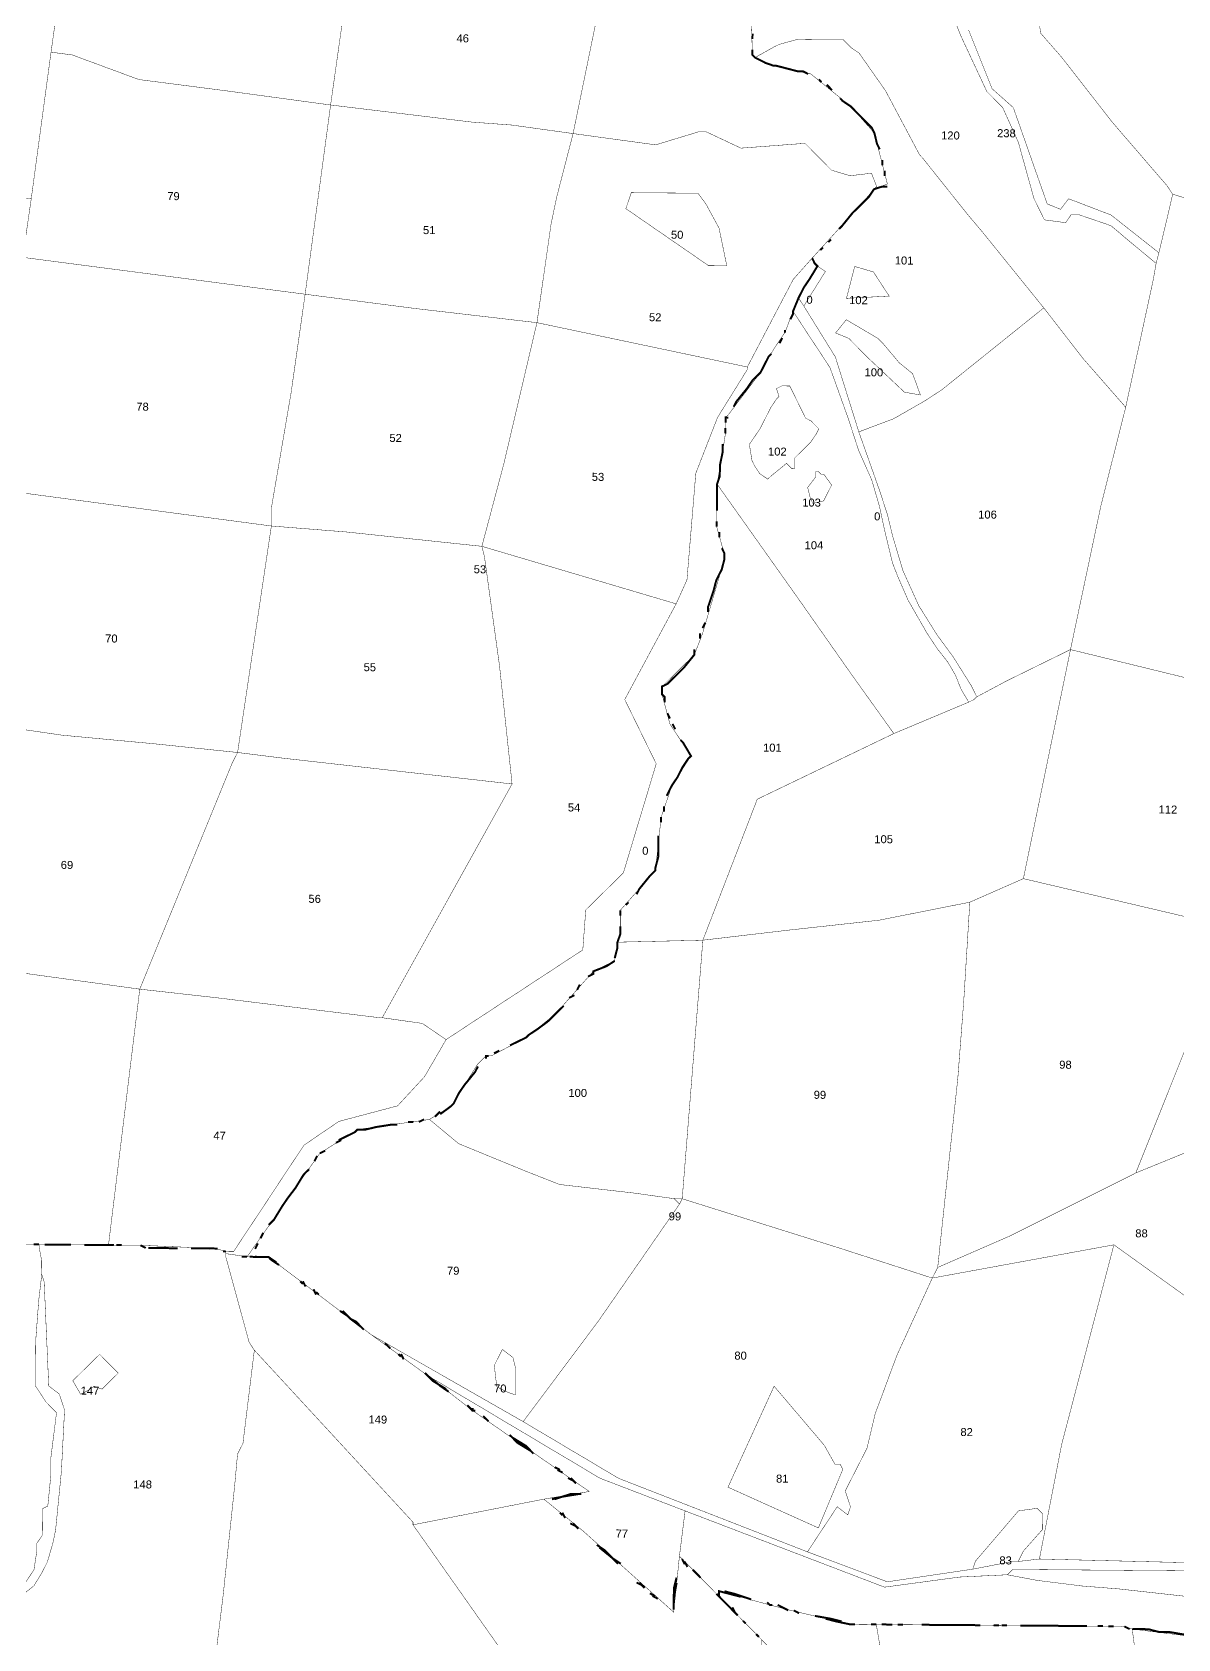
# Model space of a CAD drawing. Header units: metres. Extents: x 326467 to 340077, y 1811030 to 1824953.
# Drawn here: x 332288 to 334025, y 1820071 to 1822506 of the extents above; entities that cross this region are included whole.
import ezdxf

# ---------------------------------------------------------------- set-up
doc = ezdxf.new("R2010")
doc.units = ezdxf.units.M
doc.header["$MEASUREMENT"] = 0
for name, color, linetype in [('SURVEY NO.', 7, 'Continuous'), ('SURVEY PLOT BOUNDARY', 35, 'Continuous'), ('VILLAGE BOUNDARY', 212, 'Continuous')]:
    doc.layers.add(name, color=color, linetype=linetype)
doc.styles.add('PDF Arial', font='arial.ttf')

# ---------------------------------------------------------------- blocks, each defined once
blk = doc.blocks.new('16')
at = {"layer": 'SURVEY PLOT BOUNDARY', "lineweight": 18, "const_width": 0.606}
for points in [[(333376.7, 1822580.7), (333379.9, 1822471.5), (333383.9, 1822467.5), (333412.1, 1822455.1), (333448.4, 1822446.7), (333468.6, 1822442.6), (333528.8, 1822393.6), (333564.9, 1822352.9), (333584.5, 1822275.9), (333564.2, 1822267.9), (333568.3, 1822272), (333560.4, 1822292.2), (333528, 1822288.4), (333499.8, 1822296.8), (333459.7, 1822337.5), (333362.6, 1822330.2), (333310.2, 1822354.8), (333298.1, 1822354.9), (333233.3, 1822335.2), (333108.1, 1822352.3), (333162.7, 1822618.8)], [(334065.5, 1820173.7), (333810.9, 1820175.7), (333774.5, 1820175.9), (333766.3, 1820167.9), (333693.6, 1820164.4), (333580.2, 1820149.1), (333277.9, 1820264.7), (333148.9, 1820314.2), (332887.4, 1820469.9), (332802.9, 1820531.2), (333032.4, 1820400), (333177.2, 1820314), (333463.4, 1820202.6), (333584.3, 1820157.2), (333713.9, 1820176.4), (333774.6, 1820188.1), (333782.7, 1820188), (333815, 1820191.8), (334053.5, 1820185.9)], [(333809.1, 1822569.3), (333816.7, 1822504.6), (333848.8, 1822467.9), (333924.8, 1822370.3), (334009, 1822272.6), (334017, 1822260.4), (334008.6, 1822224.1), (333996.1, 1822171.6), (333923.7, 1822228.8), (333859.3, 1822253.5), (333847, 1822237.5), (333826.8, 1822245.7), (333775.4, 1822391.7), (333743.3, 1822420.2), (333707.6, 1822509.4)], [(333707.6, 1822509.4), (333743.3, 1822420.2), (333775.4, 1822391.7), (333826.8, 1822245.7), (333847, 1822237.5), (333859.3, 1822253.5), (333923.7, 1822228.8), (333996.1, 1822171.6), (333991.9, 1822155.5), (333947.7, 1822192.2), (333923.6, 1822212.6), (333911.5, 1822216.8), (333875.2, 1822229.2), (333863.1, 1822229.3), (333854.9, 1822217.2), (333822.6, 1822221.5), (333806.7, 1822253.9), (333783.1, 1822339), (333759.3, 1822391.8), (333735.2, 1822416.2), (333695.4, 1822501.4), (333679.6, 1822542)], [(333679.6, 1822542), (333695.4, 1822501.4), (333735.2, 1822416.2), (333759.3, 1822391.8), (333783.1, 1822339), (333806.7, 1822253.9), (333822.6, 1822221.5), (333854.9, 1822217.2), (333863.1, 1822229.3), (333875.2, 1822229.2), (333911.5, 1822216.8), (333923.6, 1822212.6), (333947.7, 1822192.2), (333991.9, 1822155.5), (333987.7, 1822131.3), (333945.8, 1821937.5), (333881.6, 1822010.8), (333821.6, 1822088.1), (333729.5, 1822202), (333705.5, 1822230.5), (333637.4, 1822315.9), (333633.4, 1822320), (333581.6, 1822417.4), (333541.6, 1822474.3), (333529.5, 1822482.5), (333517.5, 1822494.7), (333501.3, 1822494.9), (333477.1, 1822495), (333448.8, 1822495.3), (333420.4, 1822487.4), (333412.3, 1822483.4), (333383.9, 1822467.5), (333379.9, 1822471.5), (333376.7, 1822580.7)], [(332969.8, 1821726.7), (332973.8, 1821710.5), (332969.8, 1821726.7)], [(332185.5, 1820669.4), (332294.6, 1820668.5), (332302.7, 1820668.4), (332298.7, 1820668.5), (332298.6, 1820664.4), (332302.5, 1820644.2), (332302.4, 1820624), (332302.3, 1820619.9), (332298, 1820583.6), (332293.5, 1820523), (332293, 1820454.2), (332309, 1820429.8), (332325, 1820413.5), (332316.4, 1820344.9), (332316.2, 1820316.6), (332311.8, 1820272.1), (332303.7, 1820268.1), (332303.4, 1820227.7), (332295.2, 1820215.7), (332295.1, 1820203.5), (332290.8, 1820175.3), (332274.5, 1820151.1)], [(332270.3, 1820135), (332290.6, 1820151), (332302.9, 1820171.1), (332311.1, 1820187.2), (332319.4, 1820215.5), (332323.6, 1820235.6), (332332.4, 1820324.5), (332337.2, 1820417.5), (332329.3, 1820441.8), (332313.2, 1820454.1), (332306.3, 1820611.8), (332302.4, 1820624), (332302.5, 1820644.2), (332298.6, 1820664.4), (332298.7, 1820668.5), (332302.7, 1820668.4), (332371.4, 1820667.9), (332403.8, 1820667.7), (332452.3, 1820667.3), (332565.4, 1820662.4), (332581.6, 1820658.2), (332581.6, 1820654.2), (332581.5, 1820650.1), (332616.9, 1820520.5), (332624.9, 1820508.3), (332607.6, 1820366.9), (332599.4, 1820350.8), (332595, 1820302.3), (332577.6, 1820136.7), (332564.6, 1820031.6)], [(332274.5, 1820151.1), (332290.8, 1820175.3), (332295.1, 1820203.5), (332295.2, 1820215.7), (332303.4, 1820227.7), (332303.7, 1820268.1), (332311.8, 1820272.1), (332316.2, 1820316.6), (332316.4, 1820344.9), (332325, 1820413.5), (332309, 1820429.8), (332293, 1820454.2), (332293.5, 1820523), (332298, 1820583.6), (332302.3, 1820619.9), (332302.4, 1820624), (332306.3, 1820611.8), (332313.2, 1820454.1), (332329.3, 1820441.8), (332337.2, 1820417.5), (332332.4, 1820324.5), (332323.6, 1820235.6), (332319.4, 1820215.5), (332311.1, 1820187.2), (332302.9, 1820171.1), (332290.6, 1820151), (332270.3, 1820135)], [(334060.7, 1820072.6), (333955.7, 1820085.6), (333939.6, 1820089.8), (333895.1, 1820090.1), (333693, 1820091.7), (333567.7, 1820092.6), (333543.4, 1820092.8), (333527.2, 1820092.9), (333438.5, 1820113.8), (333406.2, 1820122.2), (333329.5, 1820143), (333329.5, 1820134.9), (333293.4, 1820171.6), (333269.3, 1820196), (333277.9, 1820264.7), (333580.2, 1820149.1), (333693.6, 1820164.4), (333766.3, 1820167.9), (333810.8, 1820159.5), (333879.4, 1820150.9), (333936, 1820146.4), (334053.1, 1820133.4)]]:
    blk.add_lwpolyline(points, dxfattribs=at)
for points in [[(334017.2, 1822810.3), (334104.5, 1822603.4), (334112.5, 1822591.2), (334152.4, 1822522.2), (334167.7, 1822404.8), (334222.7, 1822198.2), (334017, 1822260.4), (334009, 1822272.6), (333924.8, 1822370.3), (333848.8, 1822467.9), (333816.7, 1822504.6), (333809.1, 1822569.3), (333789.8, 1822686.7), (333791.1, 1822848.4), (333912.2, 1822823.2)], [(332783.3, 1822698.5), (332740.5, 1822395.6), (332583, 1822417), (332449.8, 1822434.2), (332349, 1822471.4), (332316.7, 1822475.7), (332325.2, 1822536.3), (332333.6, 1822572.6), (332355.3, 1822762.5), (332549.1, 1822732.7), (332666.2, 1822715.6)], [(333162.8, 1822634.9), (333162.7, 1822618.8), (333108.1, 1822352.3), (333015.2, 1822365.2), (332954.6, 1822369.7), (332740.5, 1822395.6), (332783.3, 1822698.5), (332912.5, 1822673.3), (333037.7, 1822656.1)], [(332006.5, 1822619.6), (332034.8, 1822615.3), (332333.6, 1822572.6), (332325.2, 1822536.3), (332316.7, 1822475.7), (332286.7, 1822253.5), (331826.2, 1822309.7), (331865.2, 1822640.9)], [(333729.5, 1822202), (333821.6, 1822088.1), (333667, 1821963.9), (333642.6, 1821947.9), (333593.9, 1821920), (333541.2, 1821900.2), (333505.7, 1822013.7), (333457.8, 1822090.9), (333490.5, 1822143.2), (333478.5, 1822151.4), (333470.5, 1822163.5), (333539.8, 1822239.8), (333564.2, 1822267.9), (333584.5, 1822275.9), (333564.9, 1822352.9), (333528.8, 1822393.6), (333468.6, 1822442.6), (333448.4, 1822446.7), (333412.1, 1822455.1), (333383.9, 1822467.5), (333412.3, 1822483.4), (333420.4, 1822487.4), (333448.8, 1822495.3), (333477.1, 1822495), (333501.3, 1822494.9), (333517.5, 1822494.7), (333529.5, 1822482.5), (333541.6, 1822474.3), (333581.6, 1822417.4), (333633.4, 1822320), (333637.4, 1822315.9), (333705.5, 1822230.5)], [(332740.5, 1822395.6), (332701.9, 1822108.8), (332273.8, 1822164.7), (332286.7, 1822253.5), (332316.7, 1822475.7), (332349, 1822471.4), (332449.8, 1822434.2), (332583, 1822417)], [(333108.1, 1822352.3), (333083.1, 1822255.5), (333074.7, 1822215.1), (333053.3, 1822065.7), (332867.5, 1822087.3), (332701.9, 1822108.8), (332740.5, 1822395.6), (332954.6, 1822369.7), (333015.2, 1822365.2)], [(333564.2, 1822267.9), (333539.8, 1822239.8), (333470.5, 1822163.5), (333441.9, 1822131.4), (333372.2, 1821998.5), (333053.3, 1822065.7), (333074.7, 1822215.1), (333083.1, 1822255.5), (333108.1, 1822352.3), (333233.3, 1822335.2), (333298.1, 1822354.9), (333310.2, 1822354.8), (333362.6, 1822330.2), (333459.7, 1822337.5), (333499.8, 1822296.8), (333528, 1822288.4), (333560.4, 1822292.2), (333568.3, 1822272)], [(333329.3, 1822209.1), (333341, 1822152.4), (333312.7, 1822152.6), (333188.1, 1822238.5), (333192.2, 1822250.6), (333196.3, 1822262.7), (333297.4, 1822261.9), (333309.4, 1822245.7)], [(333329.3, 1822209.1), (333309.4, 1822245.7), (333297.4, 1822261.9), (333196.3, 1822262.7), (333192.2, 1822250.6), (333188.1, 1822238.5), (333312.7, 1822152.6), (333341, 1822152.4)], [(334222.7, 1822198.2), (334180.5, 1821968), (334151.1, 1821826.7), (334125.7, 1821681.4), (334084, 1821515.9), (333862.1, 1821570.2), (333908.2, 1821788.2), (333945.8, 1821937.5), (333987.7, 1822131.3), (333991.9, 1822155.5), (333996.1, 1822171.6), (334008.6, 1822224.1), (334017, 1822260.4)], [(332701.9, 1822108.8), (332680.6, 1821959.4), (332650.9, 1821785.8), (332650.7, 1821757.5), (332230.7, 1821813.3), (332248.1, 1821978.9), (332273.8, 1822164.7)], [(333449.8, 1822103.1), (333441.5, 1822082.9), (333429.2, 1822050.7), (333412.8, 1822026.5), (333392.3, 1821990.3), (333343.3, 1821926), (333339.2, 1821922), (333339, 1821897.7), (333334.8, 1821869.4), (333326.3, 1821821), (333325.9, 1821772.5), (333325.8, 1821756.3), (333333.7, 1821727.9), (333337.6, 1821707.7), (333304.4, 1821594.7), (333292, 1821562.5), (333243.1, 1821514.3), (333243, 1821502.2), (333254.8, 1821457.6), (333286.8, 1821408.9), (333258.1, 1821364.6), (333241.6, 1821316.2), (333232.9, 1821235.4), (333179.8, 1821175.2), (333179.6, 1821138.8), (333175.4, 1821126.7), (333171.2, 1821102.5), (333171.2, 1821098.4), (333138.7, 1821082.5), (333081.6, 1821018.2), (333036.9, 1820982.2), (332984.1, 1820954.3), (332976, 1820954.4), (332963.8, 1820942.3), (332922.9, 1820878), (332890.4, 1820858), (332781.1, 1820842.7), (332724.2, 1820806.7), (332613.9, 1820649.9), (332585.6, 1820654.1), (332581.6, 1820654.2), (332581.6, 1820658.2), (332593.7, 1820658.1), (332700.1, 1820819), (332752.9, 1820855), (332842, 1820878.6), (332882.8, 1820922.7), (332915.6, 1820979.1), (333122.8, 1821115), (333127.3, 1821175.6), (333184.3, 1821231.7), (333234.1, 1821397.1), (333186.4, 1821494.5), (333264.3, 1821639.5), (333280.7, 1821675.8), (333294.1, 1821837.4), (333327.1, 1821922.1), (333372.1, 1821994.5), (333372.2, 1821998.5), (333441.9, 1822131.4), (333470.5, 1822163.5), (333478.5, 1822151.4)], [(333449.8, 1822103.1), (333478.5, 1822151.4), (333490.5, 1822143.2), (333457.8, 1822090.9)], [(333587.3, 1822106), (333522.5, 1822102.5), (333535, 1822150.9), (333563.3, 1822142.6), (333571.3, 1822130.4)], [(333587.3, 1822106), (333571.3, 1822130.4), (333563.3, 1822142.6), (333535, 1822150.9), (333522.5, 1822102.5)], [(333053.3, 1822065.7), (333003.1, 1821851.8), (332969.8, 1821726.7), (332763.8, 1821748.5), (332650.7, 1821757.5), (332650.9, 1821785.8), (332680.6, 1821959.4), (332701.9, 1822108.8), (332867.5, 1822087.3)], [(333441.5, 1822082.9), (333449.8, 1822103.1), (333457.8, 1822090.9), (333505.7, 1822013.7), (333541.2, 1821900.2), (333572.8, 1821811), (333584.7, 1821774.5), (333592.5, 1821742.1), (333608.3, 1821689.4), (333632.1, 1821636.7), (333660.1, 1821592), (333684.1, 1821559.4), (333712.1, 1821514.8), (333720, 1821498.5), (333715.9, 1821494.5), (333707.8, 1821490.5), (333695.9, 1821510.8), (333687.9, 1821531.1), (333676, 1821551.4), (333659.9, 1821571.8), (333644, 1821596.1), (333616, 1821644.9), (333600.1, 1821681.4), (333592.2, 1821701.7), (333588.3, 1821717.9), (333580.5, 1821750.3), (333572.7, 1821786.7), (333560.8, 1821827.3), (333541, 1821871.9), (333525.2, 1821920.5), (333497.5, 1821997.6), (333489.5, 1822009.8)], [(333497.5, 1821997.6), (333525.2, 1821920.5), (333541, 1821871.9), (333560.8, 1821827.3), (333572.7, 1821786.7), (333580.5, 1821750.3), (333588.3, 1821717.9), (333592.2, 1821701.7), (333600.1, 1821681.4), (333616, 1821644.9), (333644, 1821596.1), (333659.9, 1821571.8), (333676, 1821551.4), (333687.9, 1821531.1), (333695.9, 1821510.8), (333707.8, 1821490.5), (333594.3, 1821442.9), (333530.3, 1821532.3), (333450.3, 1821646.2), (333326.3, 1821821), (333334.8, 1821869.4), (333339, 1821897.7), (333339.2, 1821922), (333343.3, 1821926), (333392.3, 1821990.3), (333412.8, 1822026.5), (333429.2, 1822050.7), (333441.5, 1822082.9), (333489.5, 1822009.8)], [(333945.8, 1821937.5), (333908.2, 1821788.2), (333862.1, 1821570.2), (333764.7, 1821522.4), (333720, 1821498.5), (333712.1, 1821514.8), (333684.1, 1821559.4), (333660.1, 1821592), (333632.1, 1821636.7), (333608.3, 1821689.4), (333592.5, 1821742.1), (333584.7, 1821774.5), (333572.8, 1821811), (333541.2, 1821900.2), (333593.9, 1821920), (333642.6, 1821947.9), (333667, 1821963.9), (333821.6, 1822088.1), (333881.6, 1822010.8)], [(332969.8, 1821726.7), (333003.1, 1821851.8), (333053.3, 1822065.7), (333372.2, 1821998.5), (333372.1, 1821994.5), (333327.1, 1821922.1), (333294.1, 1821837.4), (333280.7, 1821675.8), (333264.3, 1821639.5)], [(333506, 1822050.1), (333522.3, 1822070.2), (333570.6, 1822041.5), (333578.6, 1822033.3), (333602.6, 1822004.8), (333622.7, 1821988.5), (333634.6, 1821956.1), (333610.4, 1821960.3), (333554.2, 1822013.3), (333526.1, 1822041.8)], [(333610.4, 1821960.3), (333634.6, 1821956.1), (333622.7, 1821988.5), (333602.6, 1822004.8), (333578.6, 1822033.3), (333570.6, 1822041.5), (333522.3, 1822070.2), (333506, 1822050.1), (333526.1, 1822041.8), (333554.2, 1822013.3)], [(333416.4, 1821965.8), (333424.5, 1821969.8), (333436.6, 1821969.7), (333460.5, 1821921), (333468.6, 1821916.9), (333480.6, 1821904.7), (333476.5, 1821896.6), (333468.3, 1821884.6), (333456.1, 1821872.5), (333443.9, 1821860.5), (333443.7, 1821844.3), (333439.7, 1821844.4), (333431.7, 1821852.5), (333407.3, 1821832.5), (333403.2, 1821828.5), (333391.1, 1821836.7), (333383.1, 1821848.8), (333379.2, 1821857), (333375.3, 1821881.2), (333391.7, 1821905.4), (333408.1, 1821937.6), (333416.3, 1821949.7), (333420.3, 1821953.7)], [(333416.4, 1821965.8), (333420.3, 1821953.7), (333416.3, 1821949.7), (333408.1, 1821937.6), (333391.7, 1821905.4), (333375.3, 1821881.2), (333379.2, 1821857), (333383.1, 1821848.8), (333391.1, 1821836.7), (333403.2, 1821828.5), (333407.3, 1821832.5), (333431.7, 1821852.5), (333439.7, 1821844.4), (333443.7, 1821844.3), (333443.9, 1821860.5), (333456.1, 1821872.5), (333468.3, 1821884.6), (333476.5, 1821896.6), (333480.6, 1821904.7), (333468.6, 1821916.9), (333460.5, 1821921), (333436.6, 1821969.7), (333424.5, 1821969.8)], [(333463.7, 1821815.9), (333476, 1821832), (333476, 1821840), (333480.1, 1821840), (333484.1, 1821835.9), (333488.1, 1821835.9), (333500.1, 1821819.6), (333487.8, 1821795.5), (333471.6, 1821791.6), (333467.7, 1821799.7)], [(333476, 1821832), (333463.7, 1821815.9), (333467.7, 1821799.7), (333471.6, 1821791.6), (333487.8, 1821795.5), (333500.1, 1821819.6), (333488.1, 1821835.9), (333484.1, 1821835.9), (333480.1, 1821840), (333476, 1821840)], [(332650.7, 1821757.5), (332599.5, 1821414.2), (332474.3, 1821427.3), (332332.9, 1821440.5), (332187.6, 1821461.8), (332217.7, 1821700.1), (332230.7, 1821813.3)], [(333594.3, 1821442.9), (333387.3, 1821343.4), (333304.8, 1821129.7), (333175.4, 1821126.7), (333179.6, 1821138.8), (333179.8, 1821175.2), (333232.9, 1821235.4), (333241.6, 1821316.2), (333258.1, 1821364.6), (333286.8, 1821408.9), (333254.8, 1821457.6), (333243, 1821502.2), (333243.1, 1821514.3), (333292, 1821562.5), (333304.4, 1821594.7), (333337.6, 1821707.7), (333333.7, 1821727.9), (333325.8, 1821756.3), (333325.9, 1821772.5), (333326.3, 1821821), (333450.3, 1821646.2), (333530.3, 1821532.3)], [(332969.8, 1821726.7), (332973.8, 1821710.5), (332996.7, 1821544.5), (333015.6, 1821366.5), (332668.2, 1821405.6), (332599.5, 1821414.2), (332650.7, 1821757.5), (332763.8, 1821748.5)], [(333122.8, 1821115), (332915.6, 1820979.1), (332879.4, 1821003.6), (332818.8, 1821012.2), (333015.6, 1821366.5), (332996.7, 1821544.5), (332973.8, 1821710.5), (332969.8, 1821726.7), (333264.3, 1821639.5), (333186.4, 1821494.5), (333234.1, 1821397.1), (333184.3, 1821231.7), (333127.3, 1821175.6)], [(333434.3, 1821144.9), (333304.8, 1821129.7), (333387.3, 1821343.4), (333594.3, 1821442.9), (333707.8, 1821490.5), (333715.9, 1821494.5), (333720, 1821498.5), (333764.7, 1821522.4), (333862.1, 1821570.2), (333790.7, 1821223), (333709.5, 1821187.3), (333571.9, 1821160)], [(334285.8, 1821469.9), (334113.5, 1821147.8), (334093.3, 1821152), (333790.7, 1821223), (333862.1, 1821570.2), (334084, 1821515.9)], [(332591.3, 1821398.1), (332451.2, 1821055.5), (332140.3, 1821098.3), (332187.6, 1821461.8), (332332.9, 1821440.5), (332474.3, 1821427.3), (332599.5, 1821414.2)], [(333015.6, 1821366.5), (332818.8, 1821012.2), (332814.7, 1821012.2), (332568.4, 1821042.4), (332451.2, 1821055.5), (332591.3, 1821398.1), (332599.5, 1821414.2), (332668.2, 1821405.6)], [(334113.5, 1821147.8), (334072.3, 1821055.1), (333961.1, 1820776.9), (333770.3, 1820681.4), (333660.8, 1820633.7), (333691.3, 1820920.5), (333700.3, 1821037.7), (333709.5, 1821187.3), (333790.7, 1821223), (334093.3, 1821152)], [(333273.5, 1820737.8), (333304.8, 1821129.7), (333434.3, 1821144.9), (333571.9, 1821160), (333709.5, 1821187.3), (333700.3, 1821037.7), (333691.3, 1820920.5), (333660.8, 1820633.7), (333652.6, 1820617.6), (333511.4, 1820663.2)], [(334573.6, 1821055.3), (334212.5, 1820884.2), (334196.3, 1820880.3), (334163.9, 1820864.3), (334168, 1820876.4), (334136, 1820917.1), (334127.9, 1820913.1), (334143.7, 1820876.6), (334147.6, 1820856.4), (334107, 1820836.5), (333961.1, 1820776.9), (334072.3, 1821055.1), (334113.5, 1821147.8), (334299.2, 1821109.9), (334557.5, 1821059.4)], [(333273.5, 1820737.8), (333261.4, 1820737.9), (333200.8, 1820746.4), (333087.7, 1820759.4), (333035.3, 1820780), (332934.6, 1820821.3), (332890.4, 1820858), (332922.9, 1820878), (332963.8, 1820942.3), (332976, 1820954.4), (332984.1, 1820954.3), (333036.9, 1820982.2), (333081.6, 1821018.2), (333138.7, 1821082.5), (333171.2, 1821098.4), (333171.2, 1821102.5), (333175.4, 1821126.7), (333304.8, 1821129.7)], [(332451.2, 1821055.5), (332403.8, 1820667.7), (332371.4, 1820667.9), (332302.7, 1820668.4), (332294.6, 1820668.5), (332185.5, 1820669.4), (332157.3, 1820681.7), (332137.1, 1820689.9), (332104.9, 1820698.3), (331983.9, 1820743.7), (331996.1, 1820755.7), (332118.3, 1820872), (332183.5, 1820936.2), (332140.3, 1821098.3)], [(332818.8, 1821012.2), (332879.4, 1821003.6), (332915.6, 1820979.1), (332882.8, 1820922.7), (332842, 1820878.6), (332752.9, 1820855), (332700.1, 1820819), (332593.7, 1820658.1), (332581.6, 1820658.2), (332565.4, 1820662.4), (332452.3, 1820667.3), (332403.8, 1820667.7), (332451.2, 1821055.5), (332568.4, 1821042.4), (332814.7, 1821012.2)], [(333146.7, 1820552.8), (333032.4, 1820400), (332802.9, 1820531.2), (332770.8, 1820555.7), (332646.2, 1820649.6), (332613.9, 1820649.9), (332724.2, 1820806.7), (332781.1, 1820842.7), (332890.4, 1820858), (332934.6, 1820821.3), (333035.3, 1820780), (333087.7, 1820759.4), (333200.8, 1820746.4), (333261.4, 1820737.9), (333269.4, 1820729.7)], [(334138.9, 1820779.6), (334085.5, 1820666.8), (334073.4, 1820666.9), (334065.2, 1820654.8), (334064.6, 1820569.9), (333927.9, 1820668), (333652.6, 1820617.6), (333660.8, 1820633.7), (333770.3, 1820681.4), (333961.1, 1820776.9), (334107, 1820836.5), (334147.6, 1820856.4), (334147.4, 1820828.1), (334130.9, 1820783.7)], [(333599.1, 1820500.8), (333566.1, 1820412.1), (333553.6, 1820359.6), (333520.7, 1820295.1), (333528.6, 1820270.8), (333524.5, 1820258.7), (333508.4, 1820271), (333463.4, 1820202.6), (333177.2, 1820314), (333032.4, 1820400), (333146.7, 1820552.8), (333269.4, 1820729.7), (333273.5, 1820737.8), (333511.4, 1820663.2), (333652.6, 1820617.6)], [(333273.5, 1820737.8), (333269.4, 1820729.7), (333261.4, 1820737.9)], [(333848.7, 1820365.4), (333815, 1820191.8), (333782.7, 1820188), (333790.9, 1820204.1), (333819.4, 1820236.2), (333819.6, 1820260.5), (333811.6, 1820268.6), (333783.3, 1820264.8), (333718, 1820188.5), (333713.9, 1820176.4), (333584.3, 1820157.2), (333463.4, 1820202.6), (333508.4, 1820271), (333524.5, 1820258.7), (333528.6, 1820270.8), (333520.7, 1820295.1), (333553.6, 1820359.6), (333566.1, 1820412.1), (333599.1, 1820500.8), (333652.6, 1820617.6), (333927.9, 1820668)], [(334064.6, 1820569.9), (334068.6, 1820565.9), (334198.4, 1820621.5), (334362, 1820349.3), (334296.5, 1820244.7), (334061.6, 1820185.8), (334053.5, 1820185.9), (333815, 1820191.8), (333848.7, 1820365.4), (333927.9, 1820668)], [(333063.8, 1820282.5), (332865.4, 1820243.6), (332865.4, 1820247.6), (332624.9, 1820508.3), (332616.9, 1820520.5), (332581.5, 1820650.1), (332581.6, 1820654.2), (332585.6, 1820654.1), (332613.9, 1820649.9), (332646.2, 1820649.6), (332770.8, 1820555.7), (332802.9, 1820531.2), (332887.4, 1820469.9), (332955.7, 1820416.8), (333132.6, 1820294.1)], [(332349.6, 1820461.9), (332390.4, 1820502), (332418.5, 1820473.5), (332394, 1820449.4), (332381.9, 1820453.5), (332369.7, 1820445.5), (332361.6, 1820441.6)], [(332349.6, 1820461.9), (332361.6, 1820441.6), (332369.7, 1820445.5), (332381.9, 1820453.5), (332394, 1820449.4), (332418.5, 1820473.5), (332390.4, 1820502)], [(332974.4, 1819701), (332970.4, 1819701), (332857.9, 1819790.8), (332834.3, 1819879.9), (332830.3, 1819888.1), (332584.5, 1819987), (332564.6, 1820031.6), (332577.6, 1820136.7), (332595, 1820302.3), (332599.4, 1820350.8), (332607.6, 1820366.9), (332624.9, 1820508.3), (332865.4, 1820247.6), (332865.4, 1820243.6), (333077.4, 1819942.8)], [(332988.6, 1820485.2), (333000.9, 1820509.4), (333016.9, 1820497.2), (333020.9, 1820481), (333020.6, 1820440.5), (333008.5, 1820444.7), (332992.4, 1820452.9)], [(333008.5, 1820444.7), (333020.6, 1820440.5), (333020.9, 1820481), (333016.9, 1820497.2), (333000.9, 1820509.4), (332988.6, 1820485.2), (332992.4, 1820452.9)], [(334657.7, 1820423.8), (334845.4, 1820119.2), (334764.5, 1820111.7), (334651.2, 1820104.5), (334489.5, 1820105.7), (334380.3, 1820102.5), (334295.4, 1820103.2), (334174.3, 1820116.2), (334053.1, 1820133.4), (333936, 1820146.4), (333879.4, 1820150.9), (333810.8, 1820159.5), (333766.3, 1820167.9), (333774.5, 1820175.9), (333810.9, 1820175.7), (334065.5, 1820173.7), (334069.6, 1820173.7), (334312.6, 1820236.5), (334370, 1820341.2), (334512.2, 1820425), (334654.1, 1820484.5), (334670.4, 1820492.5), (334666.2, 1820472.3), (334657.8, 1820440)], [(333269.3, 1820196), (333260.6, 1820111.2), (333124.1, 1820233.5), (333063.8, 1820282.5), (333132.6, 1820294.1), (332955.7, 1820416.8), (332887.4, 1820469.9), (333148.9, 1820314.2), (333277.9, 1820264.7)], [(333342.9, 1820300.6), (333412.8, 1820453.7), (333488.9, 1820364.1), (333504.9, 1820335.7), (333513, 1820335.6), (333516.9, 1820327.5), (333479.9, 1820238.9)], [(333342.9, 1820300.6), (333479.9, 1820238.9), (333516.9, 1820327.5), (333513, 1820335.6), (333504.9, 1820335.7), (333488.9, 1820364.1), (333412.8, 1820453.7)], [(333124.1, 1820233.5), (333260.6, 1820111.2), (333269.3, 1820196), (333293.4, 1820171.6), (333329.5, 1820134.9), (333393.7, 1820069.7), (333393.5, 1820053.5), (333404, 1819839.2), (333077.4, 1819942.8), (332865.4, 1820243.6), (333063.8, 1820282.5)], [(333774.6, 1820188.1), (333713.9, 1820176.4), (333718, 1820188.5), (333783.3, 1820264.8), (333811.6, 1820268.6), (333819.6, 1820260.5), (333819.4, 1820236.2), (333790.9, 1820204.1), (333782.7, 1820188)], [(333602, 1819825.5), (333419.9, 1819806.7), (333416.1, 1819835), (333416.8, 1819928), (333413.7, 1820049.3), (333397.7, 1820065.6), (333393.7, 1820069.7), (333329.5, 1820134.9), (333329.5, 1820143), (333406.2, 1820122.2), (333438.5, 1820113.8), (333527.2, 1820092.9), (333543.4, 1820092.8), (333567.7, 1820092.6), (333587, 1819979.3)], [(333693, 1820091.7), (333895.1, 1820090.1), (333939.6, 1820089.8), (333955.7, 1820085.6), (333967.2, 1819996.5), (333978.3, 1819867.1), (333978.2, 1819850.9), (333780, 1819836.3), (333622.2, 1819825.3), (333602, 1819825.5), (333587, 1819979.3), (333567.7, 1820092.6)], [(334378.5, 1819859.9), (334277.4, 1819856.7), (334160.1, 1819857.6), (334079.3, 1819858.2), (334002.4, 1819854.8), (333978.2, 1819850.9), (333978.3, 1819867.1), (333967.2, 1819996.5), (333955.7, 1820085.6), (334060.7, 1820072.6), (334105.1, 1820064.2), (334149.6, 1820059.8), (334185.9, 1820051.5), (334242.4, 1820047), (334371.6, 1820025.8), (334404, 1820025.5), (334399.8, 1820005.3), (334395.4, 1819964.9), (334387.1, 1819928.6), (334382.8, 1819896.3), (334378.5, 1819864)]]:
    blk.add_lwpolyline(points, close=True, dxfattribs=at)
at = {"layer": 'VILLAGE BOUNDARY', "lineweight": 50, "const_width": 3.03}
for points in [[(333380.1, 1822503.9), (333380, 1822495.8)], [(333379.9, 1822479.6), (333379.9, 1822471.5), (333383.9, 1822467.5), (333400, 1822459.3), (333412.1, 1822455.1), (333416.1, 1822455.1), (333432.3, 1822450.9), (333448.4, 1822446.7), (333456.5, 1822446.7), (333464.5, 1822442.6)], [(333484.6, 1822430.3), (333480.6, 1822434.4)], [(333492.7, 1822426.2), (333500.7, 1822418)], [(333512.8, 1822405.8), (333516.8, 1822401.7), (333528.8, 1822393.6), (333536.9, 1822385.4), (333548.9, 1822373.2), (333560.9, 1822361), (333564.9, 1822352.9), (333568.8, 1822336.7), (333572.8, 1822328.5)], [(333576.7, 1822304.2), (333576.7, 1822312.3)], [(333580.6, 1822296.1), (333580.6, 1822288)], [(333584.5, 1822271.8), (333576.4, 1822271.9), (333564.2, 1822267.9), (333556.1, 1822255.9), (333543.8, 1822243.8), (333539.8, 1822239.8), (333531.6, 1822231.8), (333515.3, 1822211.7), (333511.2, 1822207.7)], [(333494.9, 1822187.6), (333499, 1822191.6)], [(333486.8, 1822179.6), (333482.7, 1822175.6)], [(333470.5, 1822163.5), (333474.4, 1822155.4), (333478.5, 1822151.4), (333466.2, 1822131.2), (333458, 1822119.2), (333449.8, 1822103.1), (333441.5, 1822082.9), (333441.5, 1822078.9), (333437.4, 1822070.8)], [(333429.2, 1822050.7), (333429.2, 1822054.7)], [(333425.1, 1822042.6), (333421, 1822034.5)], [(333408.7, 1822018.5), (333404.6, 1822014.5), (333392.3, 1821990.3), (333380.1, 1821978.3), (333371.9, 1821966.2), (333355.6, 1821946.1), (333351.5, 1821938)], [(333339.1, 1821905.8), (333339, 1821897.7)], [(333339.2, 1821913.9), (333339.2, 1821922), (333343.3, 1821921.9)], [(333334.9, 1821881.6), (333334.8, 1821873.5), (333334.8, 1821869.4), (333330.6, 1821849.2), (333330.5, 1821833.1), (333326.3, 1821821), (333326.3, 1821816.9), (333326.1, 1821788.6), (333326, 1821780.5)], [(333325.8, 1821756.3), (333325.9, 1821764.4)], [(333329.8, 1821748.2), (333329.7, 1821740.1)], [(333333.7, 1821723.9), (333337.6, 1821715.8), (333337.6, 1821707.7), (333333.4, 1821691.5), (333325.2, 1821675.4), (333321, 1821659.3), (333312.8, 1821635.1), (333312.7, 1821627)], [(333304.4, 1821602.8), (333308.5, 1821610.9)], [(333300.3, 1821594.8), (333300.3, 1821586.7)], [(333292, 1821570.6), (333292, 1821562.5), (333275.7, 1821542.4), (333263.4, 1821530.3), (333251.2, 1821518.3), (333243.1, 1821514.3), (333243, 1821502.2), (333247, 1821498.1), (333247, 1821490)], [(333254.9, 1821465.7), (333250.9, 1821473.8)], [(333258.8, 1821457.6), (333262.8, 1821449.5)], [(333270.8, 1821433.2), (333274.8, 1821429.2), (333286.8, 1821408.9), (333282.7, 1821404.9), (333274.5, 1821392.8), (333266.3, 1821376.7), (333258.1, 1821364.6), (333254, 1821356.6), (333249.9, 1821348.5)], [(333241.6, 1821316.2), (333241.5, 1821308.1)], [(333245.7, 1821324.3), (333245.7, 1821332.4)], [(333237.3, 1821287.9), (333237.3, 1821279.9), (333237.1, 1821255.6), (333232.9, 1821239.5), (333232.9, 1821235.4), (333224.7, 1821227.4), (333208.4, 1821207.3), (333204.3, 1821199.2)], [(333179.8, 1821175.2), (333179.8, 1821167.1)], [(333188, 1821183.2), (333192.1, 1821187.2)], [(333179.7, 1821150.9), (333179.6, 1821142.8), (333179.6, 1821138.8), (333175.4, 1821126.7), (333175.4, 1821118.6), (333171.2, 1821102.5)], [(333171.2, 1821098.4), (333159, 1821090.4), (333138.7, 1821082.5), (333138.7, 1821078.5), (333130.6, 1821074.5)], [(333110.1, 1821046.3), (333102, 1821042.3)], [(333114.2, 1821054.4), (333118.3, 1821062.4)], [(333093.8, 1821030.3), (333085.7, 1821022.3), (333081.6, 1821018.2), (333069.4, 1821006.2), (333053.1, 1820994.2), (333040.9, 1820986.2), (333036.9, 1820982.2), (333020.6, 1820974.2), (333012.5, 1820970.3)], [(332980.1, 1820954.3), (332976, 1820954.4), (332976, 1820950.3)], [(332988.2, 1820958.3), (332996.3, 1820962.3)], [(332963.8, 1820938.3), (332959.7, 1820930.2), (332943.3, 1820910.1), (332935.1, 1820898.1), (332926.9, 1820882), (332922.9, 1820878), (332906.6, 1820866)], [(332866.1, 1820854.1), (332858, 1820854.2)], [(332874.2, 1820854.1), (332882.3, 1820858.1)], [(332898.5, 1820862), (332906.6, 1820870)], [(332841.8, 1820850.3), (332833.7, 1820850.3), (332809.4, 1820846.5), (332793.2, 1820842.6), (332781.1, 1820842.7), (332777, 1820838.6), (332752.7, 1820826.7)], [(332720.1, 1820802.7), (332716, 1820794.6)], [(332724.2, 1820806.7), (332732.3, 1820810.7)], [(332748.6, 1820822.7), (332756.7, 1820826.7)], [(332707.9, 1820782.6), (332699.7, 1820774.6), (332687.4, 1820754.4), (332675.2, 1820738.4), (332667, 1820726.3), (332654.7, 1820706.2), (332646.6, 1820698.1)], [(332634.3, 1820678), (332638.4, 1820686.1)], [(332298.7, 1820668.5), (332294.6, 1820668.5), (332290.6, 1820668.5)], [(332306.8, 1820668.4), (332322.9, 1820668.3), (332347.2, 1820668.1)], [(332327, 1820668.3), (332318.9, 1820668.3)], [(332391.7, 1820667.8), (332371.4, 1820667.9), (332367.4, 1820667.9)], [(332411.9, 1820667.6), (332403.8, 1820667.7), (332391.7, 1820667.8), (332399.7, 1820667.7)], [(332415.9, 1820667.6), (332424, 1820667.5)], [(332460.3, 1820663.2), (332452.3, 1820667.3)], [(332464.4, 1820663.2), (332484.6, 1820663), (332508.9, 1820662.8)], [(332484.6, 1820663), (332476.5, 1820663.1)], [(332569.5, 1820662.3), (332565.4, 1820662.4), (332553.3, 1820662.5), (332529.1, 1820662.7)], [(332549.3, 1820662.5), (332557.4, 1820662.4)], [(332577.5, 1820658.2), (332581.6, 1820658.2)], [(332630.2, 1820670), (332626.1, 1820661.9)], [(332613.9, 1820649.9), (332605.8, 1820649.9)], [(332617.9, 1820649.8), (332638.1, 1820649.7), (332646.2, 1820649.6), (332658.3, 1820641.4)], [(332662.3, 1820637.4), (332650.2, 1820645.5), (332646.2, 1820649.6), (332626, 1820649.8)], [(332694.4, 1820612.9), (332698.4, 1820608.8)], [(332702.5, 1820604.7), (332698.5, 1820612.8)], [(332714.5, 1820600.6), (332718.5, 1820592.5)], [(332722.6, 1820592.4), (332718.6, 1820596.5)], [(332754.7, 1820567.9), (332766.8, 1820559.7), (332770.8, 1820555.7), (332786.9, 1820543.4)], [(332790.9, 1820539.3), (332778.9, 1820551.6), (332770.8, 1820555.7), (332758.8, 1820567.9)], [(332823.1, 1820518.9), (332827.1, 1820514.8), (332831.1, 1820510.7)], [(332843.2, 1820502.5), (332847.2, 1820498.5)], [(332851.2, 1820494.4), (332847.2, 1820502.5)], [(332883.4, 1820473.9), (332887.4, 1820469.9), (332895.4, 1820461.7), (332915.5, 1820449.4)], [(332919.5, 1820445.3), (332907.5, 1820453.5), (332887.4, 1820469.9)], [(332947.7, 1820424.9), (332955.7, 1820416.8)], [(332959.7, 1820416.7), (332955.7, 1820416.8), (332955.7, 1820420.8)], [(332971.8, 1820408.6), (332975.8, 1820404.5), (332979.8, 1820400.4)], [(333012, 1820379.9), (333024, 1820367.7), (333044.2, 1820355.4)], [(333048.2, 1820351.4), (333036.1, 1820363.6), (333016, 1820375.9)], [(333080.3, 1820330.9), (333088.4, 1820326.8)], [(333092.4, 1820322.7), (333084.4, 1820326.8)], [(333100.4, 1820314.6), (333108.5, 1820310.5)], [(333112.5, 1820306.4), (333104.5, 1820314.5)], [(333075.9, 1820282.4), (333092.1, 1820286.3), (333116.4, 1820290.2)], [(333120.5, 1820290.2), (333104.3, 1820290.3), (333080, 1820282.4)], [(333087.9, 1820262.1), (333091.9, 1820258)], [(333095.9, 1820253.9), (333091.9, 1820262.1)], [(333103.9, 1820245.8), (333112, 1820241.7)], [(333116, 1820237.6), (333108, 1820245.8)], [(333144.1, 1820213.1), (333156.2, 1820205), (333176.2, 1820184.6)], [(333180.3, 1820184.6), (333168.2, 1820192.7), (333148.1, 1820209.1)], [(333273.3, 1820191.9), (333277.3, 1820183.8)], [(333281.3, 1820179.7), (333277.3, 1820187.9)], [(333289.4, 1820175.6), (333293.4, 1820171.6), (333297.4, 1820167.5)], [(333301.4, 1820163.4), (333293.4, 1820171.6)], [(333204.3, 1820156.1), (333212.4, 1820152)], [(333216.4, 1820147.9), (333208.4, 1820156)], [(333265, 1820163.7), (333260.9, 1820147.6), (333260.6, 1820119.2)], [(333260.6, 1820115.2), (333260.7, 1820131.4), (333265, 1820155.6)], [(333224.4, 1820139.7), (333232.5, 1820135.6)], [(333236.5, 1820131.6), (333228.4, 1820135.7)], [(333325.5, 1820139), (333329.5, 1820134.9), (333337.5, 1820126.7), (333357.6, 1820106.4)], [(333361.8, 1820134.6), (333345.7, 1820138.8), (333329.5, 1820143), (333329.5, 1820134.9)], [(333337.6, 1820142.9), (333353.8, 1820138.7), (333378, 1820130.5)], [(333410.2, 1820122.1), (333406.2, 1820122.2), (333402.2, 1820126.2)], [(333418.3, 1820122.1), (333426.4, 1820118), (333434.4, 1820113.9)], [(333353.5, 1820110.4), (333349.6, 1820118.6)], [(333369.6, 1820094.1), (333365.6, 1820098.2)], [(333442.5, 1820113.8), (333450.6, 1820109.7)], [(333515.2, 1820097.1), (333499, 1820101.2), (333474.8, 1820105.5)], [(333490.9, 1820101.3), (333507.1, 1820097.1), (333527.2, 1820092.9), (333535.3, 1820092.9)], [(333385.6, 1820077.9), (333389.7, 1820073.8)], [(333567.7, 1820092.6), (333559.6, 1820092.7)], [(333575.8, 1820092.6), (333583.8, 1820092.5), (333591.9, 1820092.4)], [(333600, 1820092.4), (333608.1, 1820092.3)], [(333676.8, 1820091.8), (333660.6, 1820091.9), (333636.4, 1820092.1)], [(333652.6, 1820092), (333668.7, 1820091.8), (333693, 1820091.7), (333717.2, 1820091.5), (333725.3, 1820091.4)], [(333753.6, 1820091.2), (333745.5, 1820091.2)], [(333757.7, 1820091.2), (333765.8, 1820091.1)], [(333786, 1820090.9), (333794, 1820090.9), (333818.3, 1820090.7), (333838.5, 1820090.5)], [(333834.5, 1820090.6), (333850.6, 1820090.4), (333878.9, 1820090.2), (333887, 1820090.2)], [(333911.3, 1820090), (333903.2, 1820090)], [(333919.4, 1820089.9), (333927.5, 1820089.8)], [(333943.6, 1820089.7), (333951.7, 1820085.6)], [(333955.7, 1820085.6), (333980, 1820085.4), (333996.1, 1820081.2), (334012.3, 1820081.1), (334036.5, 1820076.9), (334044.6, 1820076.8)]]:
    blk.add_lwpolyline(points, dxfattribs=at)
at = {"layer": 'SURVEY NO.', "attachment_point": 7, "rotation": 359.5579, "style": 'PDF Arial'}
for s, insert, char_height in [('46', (332931.3, 1822490.5), 12.13), ('120', (333665.9, 1822343.3), 12.13), ('238', (333750.8, 1822346.7), 12.13), ('79', (332492.8, 1822251.3), 12.13), ('51', (332880.5, 1822199.8), 12.13), ('50', (333256.4, 1822192.8), 12.13), ('101', (333595.7, 1822153.8), 12.13), ('0', (333461.8, 1822094.2), 12.1), ('102', (333526.5, 1822093.7), 12.13), ('52', (333223.1, 1822067.7), 12.13), ('100', (333549.9, 1821984.3), 12.13), ('78', (332445.9, 1821932.2), 12.13), ('52', (332829.6, 1821884.8), 12.13), ('102', (333403.5, 1821864.2), 12.13), ('53', (333136.4, 1821825.8), 12.13), ('103', (333455.4, 1821786.9), 12.13), ('0', (333564.4, 1821765.9), 12.1), ('106', (333722.1, 1821768.7), 12.13), ('104', (333459, 1821722.2), 12.13), ('53', (332957.4, 1821685.7), 12.13), ('70', (332398.7, 1821580.8), 12.13), ('55', (332790.5, 1821537.3), 12.13), ('101', (333396, 1821415.4), 12.13), ('54', (333100.1, 1821324.7), 12.13), ('112', (333995.6, 1821321.8), 12.13), ('0', (333212.8, 1821259.1), 12.1), ('105', (333564.7, 1821276.6), 12.13), ('69', (332331.4, 1821237.6), 12.13), ('56', (332706.9, 1821186.2), 12.13), ('98', (333845, 1820934.8), 12.13), ('100', (333100.9, 1820892.1), 12.13), ('99', (333472.8, 1820889.2), 12.13), ('47', (332562.7, 1820827.5), 12.13), ('99', (333253, 1820704.9), 12.13), ('88', (333960.3, 1820679.2), 12.13), ('79', (332916.9, 1820622.6), 12.13), ('80', (333352.5, 1820493.9), 12.13), ('147', (332361.6, 1820440.9), 12.13), ('70', (332988.2, 1820444.1), 12.13), ('149', (332797.9, 1820397.1), 12.13), ('82', (333695.2, 1820378), 12.13), ('81', (333415.7, 1820307.4), 12.13), ('148', (332441.4, 1820298.7), 12.13), ('77', (333172.5, 1820224.4), 12.13), ('83', (333754.3, 1820183.5), 12.13)]:
    blk.add_mtext(s, dxfattribs=dict(at, insert=insert, char_height=char_height))

msp = doc.modelspace()

# ---------------------------------------------------------------- block references
msp.add_blockref('16', (0, 0))

doc.saveas('drawing.dxf')
